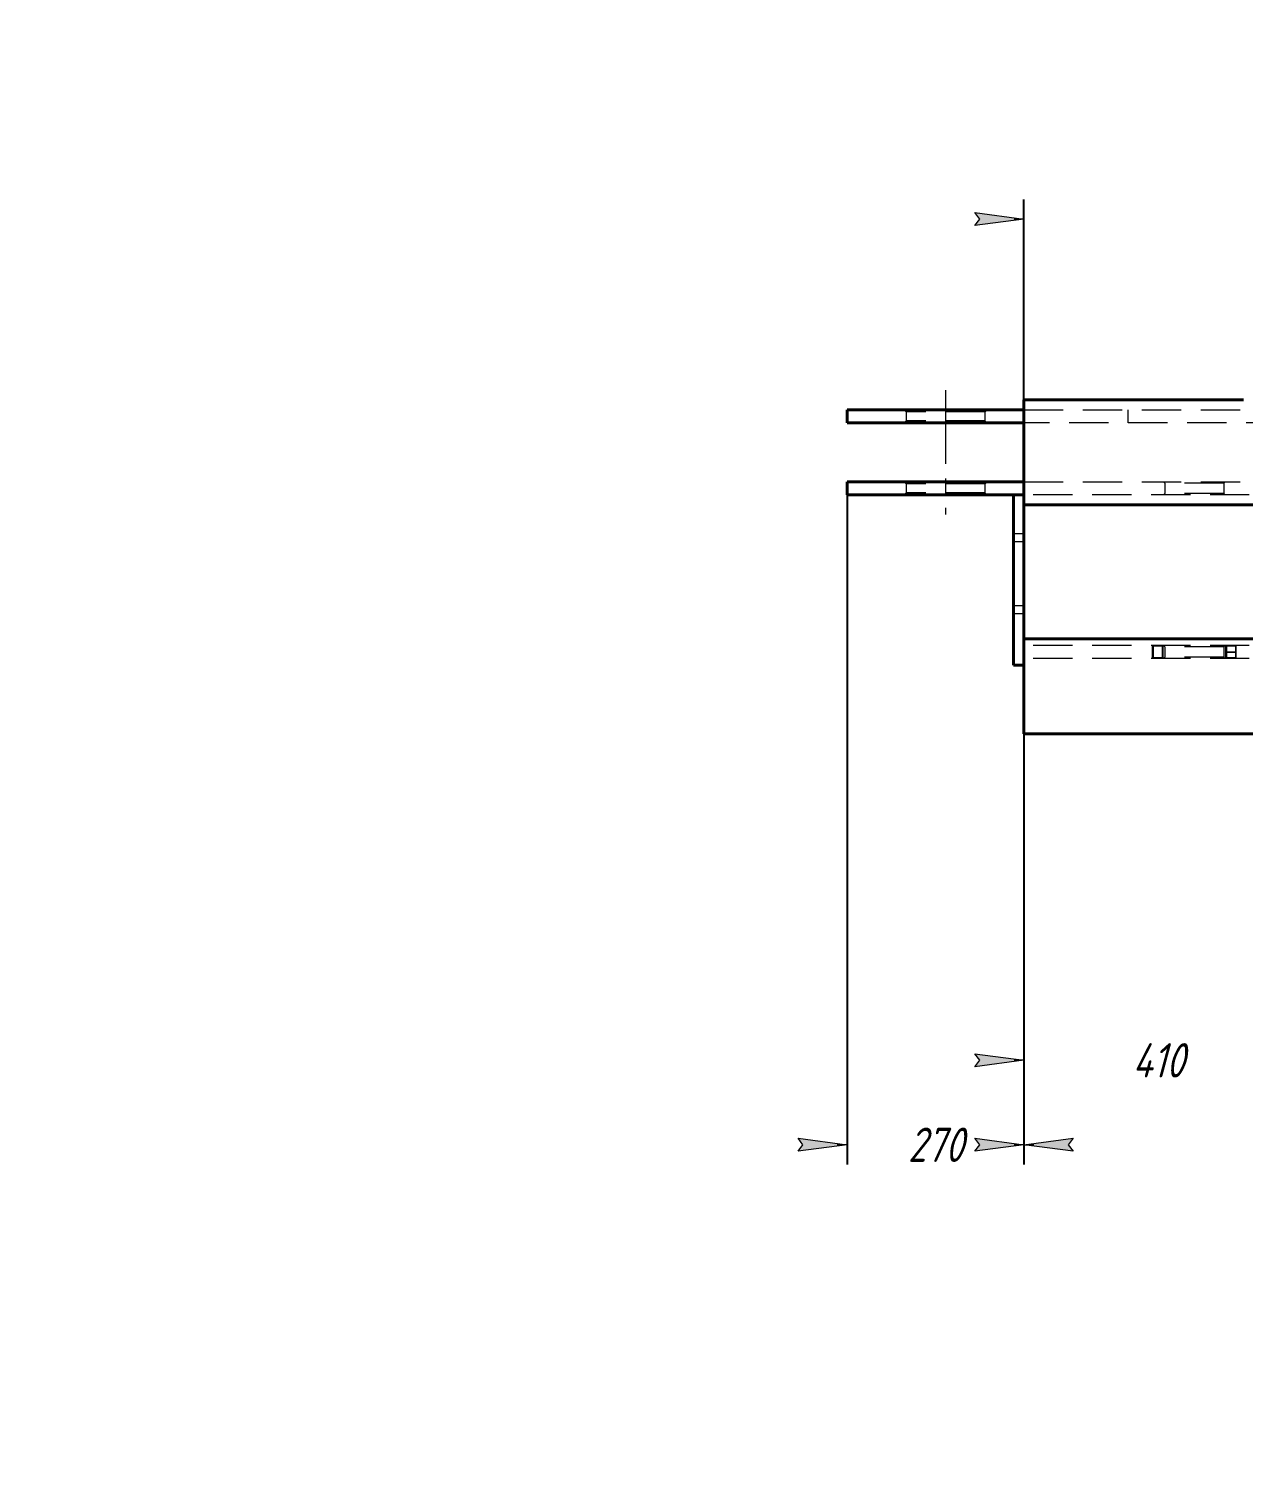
# Model space of a CAD drawing. Header units: millimetres. Extents: x 0 to 841, y 0 to 594.
# Drawn here: x 0 to 123.6, y 243.1 to 388.6 of the extents above; entities that cross this region are included whole.
import ezdxf

# ---------------------------------------------------------------- set-up
doc = ezdxf.new("R2010")
doc.units = ezdxf.units.MM
for name, pattern in [('K5LT_AXLED', [12, 7.5, -1.5, 1.5, -1.5]), ('K5LT_BASIC', [0]), ('K5LT_DASHED', [6, 4, -2]), ('K5LT_THIN', [0])]:
    doc.linetypes.add(name, pattern=pattern)
doc.layers.add('Системный слой', color=7, linetype='Continuous')
doc.styles.add('KDIMTEXTSTYLE', font='GOST_AU.SHX', dxfattribs={"width": 0.96, "oblique": 15, "height": 5})
doc.dimstyles.new('KDIMSTYLE (0.07)', dxfattribs={"dimtxt": 5, "dimasz": 1, "dimexe": 2, "dimexo": 0.0625, "dimgap": 1, "dimtad": 1, "dimlfac": 15, "dimtxsty": 'KDIMTEXTSTYLE', "dimsah": 1, "dimcen": 0.09, "dimdle": 1, "dimadec": 0, "dimazin": 0, "dimtfac": 0.667, "dimtmove": 0, "dimatfit": 3, "dimfxl": 1, "dimtvp": 1, "dimtolj": 1, "dimtzin": 0, "dimarcsym": 0})

# ---------------------------------------------------------------- blocks, each defined once
blk = doc.blocks.new('U2')
at = {"layer": 'Системный слой', "color": 150, "linetype": 'K5LT_BASIC', "lineweight": 40, "true_color": 0x0080ff}
blk.add_line((100.2451823251893, 341.0891751792998), (93.31184899148175, 341.0891751792623), dxfattribs=at)
at = {"layer": 'Системный слой', "color": 7, "linetype": 'K5LT_DASHED', "lineweight": 18}
blk.add_line((142.2451823251566, 341.089175179462), (100.2451823251893, 341.0891751792998), dxfattribs=at)
blk = doc.blocks.new('U3')
at = {"layer": 'Системный слой', "color": 150, "linetype": 'K5LT_BASIC', "lineweight": 40, "true_color": 0x0080ff}
blk.add_line((93.31184899147455, 342.4225085126066), (101.3118489921065, 342.4225085126477), dxfattribs=at)
at = {"layer": 'Системный слой', "color": 7, "linetype": 'K5LT_DASHED', "lineweight": 18}
blk.add_line((101.3118489921065, 342.4225085126477), (142.2451823251411, 342.4225085127954), dxfattribs=at)
blk = doc.blocks.new('U7')
at = {"layer": 'Системный слой', "color": 150, "linetype": 'K5LT_BASIC', "lineweight": 40, "true_color": 0x0080ff}
blk.add_line((101.3118489921065, 341.0891751793055), (101.3118489921065, 350.7558418459867), dxfattribs=at)
at = {"layer": 'Системный слой', "color": 7, "linetype": 'K5LT_DASHED', "lineweight": 18}
blk.add_line((101.3118489921065, 340.089175179351), (101.3118489921065, 341.0891751793055), dxfattribs=at)
blk = doc.blocks.new('U8')
at = {"layer": 'Системный слой', "color": 7, "linetype": 'K5LT_DASHED', "lineweight": 18}
blk.add_line((101.3118489919497, 323.7558418459722), (101.3118489921065, 326.4225085126533), dxfattribs=at)
at = {"layer": 'Системный слой', "color": 150, "linetype": 'K5LT_BASIC', "lineweight": 40, "true_color": 0x0080ff}
blk.add_line((101.3118489921065, 316.7558418459867), (101.3118489919497, 323.7558418459722), dxfattribs=at)
blk = doc.blocks.new('U11')
at = {"layer": 'Системный слой', "color": 150, "linetype": 'K5LT_BASIC', "lineweight": 40, "true_color": 0x0080ff}
blk.add_line((101.3118489921065, 348.4225085126394), (93.31184899139639, 348.4225085125962), dxfattribs=at)
at = {"layer": 'Системный слой', "color": 7, "linetype": 'K5LT_DASHED', "lineweight": 18}
blk.add_line((133.9118489917223, 348.4225085128154), (101.3118489921065, 348.4225085126394), dxfattribs=at)
blk = doc.blocks.new('U12')
at = {"layer": 'Системный слой', "color": 150, "linetype": 'K5LT_BASIC', "lineweight": 40, "true_color": 0x0080ff}
blk.add_line((93.31184899138918, 349.7558418459404), (101.3118489921065, 349.7558418459815), dxfattribs=at)
at = {"layer": 'Системный слой', "color": 7, "linetype": 'K5LT_DASHED', "lineweight": 18}
blk.add_line((101.3118489921065, 349.7558418459815), (133.9118489917223, 349.755841846149), dxfattribs=at)
blk = doc.blocks.new('KDIMARROW_01')
at = {"layer": 'Системный слой'}
blk.add_hatch(color=0, dxfattribs=at).paths.add_polyline_path([(-5, -0.6582624912261956), (0, 0), (-5, 0.658262491226197), (-4.5, 5.51091059616309e-16)])
at = {"layer": 'Системный слой', "color": 0, "linetype": 'K5LT_THIN', "lineweight": 18}
for p, q in [((-4.5, 5.51091059616309e-16), (-5, 0.658262491226197)), ((-5, 0.658262491226197), (0, 0)), ((0, 0), (-5, -0.6582624912261956)), ((-5, -0.6582624912261956), (-4.5, 5.51091059616309e-16)), ((0, 0), (-1, 0))]:
    blk.add_line(p, q, dxfattribs=at)

msp = doc.modelspace()

# ---------------------------------------------------------------- linework, layer by layer
at = {"layer": 'Системный слой', "color": 30, "linetype": 'K5LT_AXLED', "lineweight": 18, "true_color": 0xff8000}
msp.add_line((93.3118489913678, 351.7558418459398), (93.31184899150313, 339.0891751792622), dxfattribs=at)
at = {"layer": 'Системный слой', "color": 150, "linetype": 'K5LT_BASIC', "lineweight": 40, "true_color": 0x0080ff}
for p, q in [((101.3118489921065, 350.7558418459867), (123.6451823254398, 350.7558418459867)), ((83.31184899138918, 349.755841845889), (93.31184899138918, 349.7558418459404)), ((83.31184899138918, 349.755841845889), (83.31184899139639, 348.4225085125422)), ((83.31184899139639, 348.4225085125422), (93.31184899139639, 348.4225085125962)), ((83.31184899147455, 342.4225085125551), (93.31184899147455, 342.4225085126066)), ((83.31184899147455, 342.4225085125551), (83.31184899148177, 341.0891751792082)), ((83.31184899148177, 341.0891751792082), (93.31184899148175, 341.0891751792623)), ((100.2451823251893, 341.0891751792998), (101.3118489921065, 341.0891751793055)), ((100.2451823251893, 341.0891751792998), (100.245182325283, 323.7558418459665)), ((101.3118489921065, 341.0891751793055), (101.3118489919497, 323.7558418459722)), ((130.6372395174541, 340.0891751793511), (101.3118489921065, 340.089175179351)), ((101.3118489921065, 326.4225085126533), (130.6372395174541, 326.4225085126533)), ((100.245182325283, 323.7558418459665), (101.3118489919497, 323.7558418459722)), ((255.9785156587421, 316.7558418459867), (101.3118489921065, 316.7558418459867))]:
    msp.add_line(p, q, dxfattribs=at)
at = {"layer": 'Системный слой', "color": 7, "linetype": 'K5LT_DASHED', "lineweight": 18}
for p, q in [((89.11209622333378, 349.7558418459188), (89.31209622333492, 349.5558418459177)), ((89.31209622333492, 349.5558418459177), (89.31209622333995, 348.6225085125745)), ((97.31209622333492, 349.5558418459609), (89.31209622333492, 349.5558418459177)), ((97.51209622333388, 349.755841845962), (97.31209622333492, 349.5558418459609)), ((97.31209622333492, 349.5558418459609), (97.31209622333995, 348.6225085126177)), ((111.9313371462691, 348.4225085126967), (111.9313371462623, 349.755841846036)), ((89.11209622334103, 348.4225085125735), (89.31209622333995, 348.6225085125745)), ((97.31209622333995, 348.6225085126177), (89.31209622333995, 348.6225085125745)), ((97.51209622334103, 348.4225085126188), (97.31209622333995, 348.6225085126177)), ((89.11197260740109, 342.422508512585), (89.31197260740224, 342.2225085125838)), ((89.31197260740224, 342.2225085125838), (89.31197260740728, 341.2891751792407)), ((97.31197260740225, 342.2225085126271), (89.31197260740224, 342.2225085125838)), ((97.51197260740123, 342.4225085126282), (97.31197260740225, 342.2225085126271)), ((97.31197260740225, 342.2225085126271), (97.3119726074073, 341.2891751792839)), ((115.5118489914745, 342.4225085127208), (115.6451823248086, 342.2891751793865)), ((115.6451823248086, 342.2891751793865), (115.6451823248144, 341.2225085127164)), ((121.6451823248086, 342.289175179419), (115.6451823248086, 342.2891751793865)), ((121.7785156581413, 342.422508512753), (121.6451823248086, 342.289175179419)), ((121.6451823248086, 342.289175179419), (121.6451823248144, 341.2225085127488)), ((89.11197260740835, 341.0891751792396), (89.31197260740728, 341.2891751792407)), ((97.3119726074073, 341.2891751792839), (89.31197260740728, 341.2891751792407)), ((97.51197260740838, 341.089175179285), (97.3119726074073, 341.2891751792839)), ((115.5118489914818, 341.0891751793823), (115.6451823248144, 341.2225085127164)), ((121.6451823248144, 341.2225085127488), (115.6451823248144, 341.2225085127164)), ((121.7785156581484, 341.0891751794162), (121.6451823248144, 341.2225085127488)), ((100.2451823252556, 337.1558418459664), (101.3118489919223, 337.1558418459722)), ((100.2451823252953, 337.1558418459664), (101.3118489919619, 337.1558418459722)), ((100.2451823252996, 336.3558418459664), (101.3118489919663, 336.3558418459722)), ((100.2451823252599, 336.3558418459664), (101.3118489919266, 336.3558418459722)), ((100.2451823252953, 329.8225085126331), (101.3118489919619, 329.8225085126389)), ((100.2451823253349, 329.8225085126331), (101.3118489920016, 329.8225085126389)), ((100.2451823253393, 329.0225085126331), (101.3118489920059, 329.0225085126389)), ((100.2451823252996, 329.0225085126331), (101.3118489919663, 329.0225085126389)), ((142.2451823364026, 325.7558418459867), (101.3118489921065, 325.7558418459867)), ((101.3118489921065, 325.7558418459867), (101.3118489921065, 324.4225085126533)), ((142.2451823364026, 324.4225085126533), (101.3118489921065, 324.4225085126533)), ((114.3785158679472, 324.4225085126533), (114.3785158679472, 325.7558418459867)), ((114.3785158679472, 325.7558418459867), (114.3785158679472, 324.4225085126533)), ((114.3840179849472, 325.7558418459867), (114.4506846516139, 325.68917517932)), ((114.3840179849472, 325.7558418459867), (114.4506846516139, 325.68917517932)), ((114.3840179849472, 324.4225085126533), (114.4506846516139, 324.48917517932)), ((114.3840179849472, 324.4225085126533), (114.4506846516139, 324.48917517932)), ((114.4506846516139, 325.68917517932), (114.4506846516139, 324.48917517932)), ((114.4506846516139, 325.68917517932), (114.4506846516139, 324.48917517932)), ((115.3730137509472, 325.68917517932), (114.4506846516139, 325.68917517932)), ((115.3730137509472, 325.68917517932), (114.4506846516139, 325.68917517932)), ((115.3730137509472, 324.48917517932), (114.4506846516139, 324.48917517932)), ((115.3730137509472, 324.48917517932), (114.4506846516139, 324.48917517932)), ((115.4396804176139, 325.7558418459867), (115.3730137509472, 325.68917517932)), ((115.4396804176139, 325.7558418459867), (115.3730137509472, 325.68917517932)), ((115.3730137509472, 325.68917517932), (115.3730137509472, 324.48917517932)), ((115.3730137509472, 325.68917517932), (115.3730137509472, 324.48917517932)), ((115.4396804176139, 324.4225085126533), (115.3730137509472, 324.48917517932)), ((115.4396804176139, 324.4225085126533), (115.3730137509472, 324.48917517932)), ((115.4451825346139, 324.4225085126533), (115.4451825346139, 325.7558418459867)), ((115.4451825346139, 325.7558418459867), (115.4451825346139, 324.4225085126533)), ((115.5118492012806, 325.7558418459867), (115.6451825346139, 325.6225085126533)), ((115.5118492012806, 324.4225085126533), (115.6451825346139, 324.5558418459867)), ((115.6451825346139, 325.6225085126533), (115.6451825346139, 324.5558418459867)), ((121.6451825346139, 325.6225085126533), (115.6451825346139, 325.6225085126533)), ((121.6451825346139, 324.5558418459867), (115.6451825346139, 324.5558418459867)), ((121.7785158679472, 325.7558418459867), (121.6451825346139, 325.6225085126533)), ((121.6451825346139, 325.6225085126533), (121.6451825346139, 324.5558418459867)), ((121.7785158679472, 324.4225085126533), (121.6451825346139, 324.5558418459867)), ((121.8451825346139, 324.4225085126533), (121.8451825346139, 325.7558418459867)), ((122.9118492012806, 325.08917517932), (121.8451825346139, 325.08917517932)), ((121.8451825346139, 324.48917517932), (121.8451825346139, 325.08917517932)), ((121.8451825346139, 325.08917517932), (122.9118492012806, 325.08917517932)), ((121.8506846516139, 325.7558418459867), (121.9173513182806, 325.68917517932)), ((121.8506846516139, 325.7558418459867), (121.9173513182806, 325.68917517932)), ((121.8506846516139, 324.4225085126533), (121.9173513182806, 324.48917517932)), ((121.8506846516139, 324.4225085126533), (121.9173513182806, 324.48917517932)), ((121.9173513182806, 325.68917517932), (121.9173513182806, 324.48917517932)), ((121.9173513182806, 325.68917517932), (121.9173513182806, 324.48917517932)), ((122.8396804176139, 325.68917517932), (121.9173513182806, 325.68917517932)), ((122.8396804176139, 325.68917517932), (121.9173513182806, 325.68917517932)), ((121.9173513182806, 325.08917517932), (122.8396804176139, 325.08917517932)), ((122.8396804176139, 325.08917517932), (121.9173513182806, 325.08917517932)), ((122.8396804176139, 324.48917517932), (121.9173513182806, 324.48917517932)), ((122.8396804176139, 324.48917517932), (121.9173513182806, 324.48917517932)), ((122.9063470842806, 325.7558418459867), (122.8396804176139, 325.68917517932)), ((122.9063470842806, 325.7558418459867), (122.8396804176139, 325.68917517932)), ((122.8396804176139, 325.68917517932), (122.8396804176139, 324.48917517932)), ((122.8396804176139, 325.68917517932), (122.8396804176139, 324.48917517932)), ((122.9063470842806, 324.4225085126533), (122.8396804176139, 324.48917517932)), ((122.9063470842806, 324.4225085126533), (122.8396804176139, 324.48917517932)), ((122.9118492012806, 324.4225085126533), (122.9118492012806, 325.7558418459867)), ((122.9118492012806, 324.48917517932), (122.9118492012806, 325.08917517932))]:
    msp.add_line(p, q, dxfattribs=at)

# ---------------------------------------------------------------- block references
at = {"layer": 'Системный слой'}
for name in ['U7', 'U12', 'U11', 'U3', 'U2', 'U8']:
    msp.add_blockref(name, (0, 0), dxfattribs=at)

# ---------------------------------------------------------------- dimensions: what is measured, and where the dimension line sits
at = {"layer": 'Системный слой', "color": 7}
for base, p1, p2, location, override in [((101.3118489921065, 369.1745652512832), (143.9785156587732, 350.4225085126533), (101.3118489921065, 316.7558418459867), (132.4800056159468, 369.1745652512832), {"dimexo": 0, "dimpost": '\\H3.5;\\W0.965;\\Q15;<>\\H3.5;\\W0.965;\\Q15;\\Q15;*', "dimblk1": 'KDIMARROW_01', "dimblk2": 'KDIMARROW_01', "dimse1": 0, "dimse2": 0, "dimclrt": 7, "dimtolj": 1}), ((83.31184899148177, 274.9327058214058), (101.3118489921065, 340.089175179351), (83.31184899148177, 341.0891751792081), (92.31184899179414, 274.9327058214058), {"dimexo": 0, "dimpost": '\\H3.5;\\W0.965;\\Q15;<>', "dimblk1": 'KDIMARROW_01', "dimblk2": 'KDIMARROW_01', "dimse1": 0, "dimse2": 0, "dimclrt": 7, "dimtolj": 1}), ((101.3118489921065, 283.5276011125549), (128.6451823254398, 291.4225085126533), (101.3118489921065, 316.7558418459867), (114.9785156587732, 283.5276011125549), {"dimexo": 0, "dimpost": '\\H3.5;\\W0.965;\\Q15;<>', "dimblk1": 'KDIMARROW_01', "dimblk2": 'KDIMARROW_01', "dimse1": 0, "dimse2": 0, "dimclrt": 7, "dimtolj": 1}), ((101.3118489921065, 274.9327058214058), (255.9785156587421, 316.7558418459867), (101.3118489921065, 316.7558418459867), (178.6451823254243, 274.9327058214058), {"dimexo": 0, "dimpost": '\\H3.5;\\W0.965;\\Q15;<>\\H3.5;\\W0.965;\\Q15;\\Q15;*', "dimblk1": 'KDIMARROW_01', "dimblk2": 'KDIMARROW_01', "dimse1": 0, "dimse2": 0, "dimclrt": 7, "dimtolj": 1})]:
    msp.add_linear_dim(base=base, p1=p1, p2=p2, location=location, dimstyle='KDIMSTYLE (0.07)', override=override, dxfattribs=at).render()

doc.saveas('drawing.dxf')
